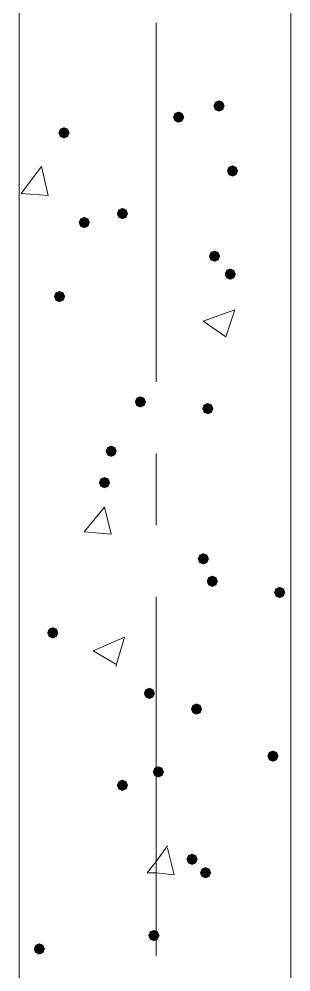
# Model space of a CAD drawing. Header units: millimetres. Extents: x 29 to 95071, y 20 to 67221.
# Drawn here: x 26105 to 26705, y 39180 to 41287 of the extents above; entities that cross this region are included whole.
import ezdxf

# ---------------------------------------------------------------- set-up
doc = ezdxf.new("R2010")
doc.units = ezdxf.units.MM

msp = doc.modelspace()

# ---------------------------------------------------------------- hatches: boundary and pattern name
h = msp.add_hatch(color=7)
h.dxf.hatch_style = 2
h.paths.add_polyline_path([(26546.6, 41082.2), (26537.8, 41085.9), (26534.2, 41094.6), (26537.8, 41103.4), (26546.6, 41107), (26555.4, 41103.4), (26559, 41094.6), (26555.4, 41085.9)])
h = msp.add_hatch(color=7)
h.dxf.hatch_style = 2
h.paths.add_polyline_path([(26457.4, 41057.5), (26448.6, 41061.1), (26445, 41069.8), (26448.6, 41078.6), (26457.4, 41082.2), (26466.1, 41078.6), (26469.8, 41069.8), (26466.1, 41061.1)])
h = msp.add_hatch(color=7)
h.dxf.hatch_style = 2
h.paths.add_polyline_path([(26204.6, 41022.8), (26195.8, 41026.4), (26192.2, 41035.1), (26195.8, 41043.9), (26204.6, 41047.5), (26213.4, 41043.9), (26217, 41035.1), (26213.4, 41026.4)])
h = msp.add_hatch(color=7)
h.dxf.hatch_style = 2
h.paths.add_polyline_path([(26576.3, 40938.5), (26567.6, 40942.1), (26563.9, 40950.9), (26567.6, 40959.6), (26576.3, 40963.3), (26585.1, 40959.6), (26588.7, 40950.9), (26585.1, 40942.1)])
h = msp.add_hatch(color=7)
h.dxf.hatch_style = 2
h.paths.add_polyline_path([(26333.5, 40844.3), (26324.7, 40848), (26321.1, 40856.7), (26324.7, 40865.5), (26333.5, 40869.1), (26342.2, 40865.5), (26345.9, 40856.7), (26342.2, 40848)])
h = msp.add_hatch(color=7)
h.dxf.hatch_style = 2
h.paths.add_polyline_path([(26249.2, 40824.5), (26240.5, 40828.1), (26236.8, 40836.9), (26240.5, 40845.6), (26249.2, 40849.3), (26258, 40845.6), (26261.6, 40836.9), (26258, 40828.1)])
h = msp.add_hatch(color=7)
h.dxf.hatch_style = 2
h.paths.add_polyline_path([(26536.7, 40750.1), (26527.9, 40753.8), (26524.3, 40762.5), (26527.9, 40771.3), (26536.7, 40774.9), (26545.4, 40771.3), (26549.1, 40762.5), (26545.4, 40753.8)])
h = msp.add_hatch(color=7)
h.dxf.hatch_style = 2
h.paths.add_polyline_path([(26571.4, 40710.5), (26562.6, 40714.1), (26559, 40722.9), (26562.6, 40731.6), (26571.4, 40735.3), (26580.1, 40731.6), (26583.8, 40722.9), (26580.1, 40714.1)])
h = msp.add_hatch(color=7)
h.dxf.hatch_style = 2
h.paths.add_polyline_path([(26194.7, 40660.9), (26185.9, 40664.6), (26182.3, 40673.3), (26185.9, 40682.1), (26194.7, 40685.7), (26203.4, 40682.1), (26207.1, 40673.3), (26203.4, 40664.6)])
h = msp.add_hatch(color=7)
h.dxf.hatch_style = 2
h.paths.add_polyline_path([(26373.1, 40428), (26364.4, 40431.6), (26360.7, 40440.4), (26364.4, 40449.1), (26373.1, 40452.8), (26381.9, 40449.1), (26385.5, 40440.4), (26381.9, 40431.6)])
h = msp.add_hatch(color=7)
h.dxf.hatch_style = 2
h.paths.add_polyline_path([(26521.8, 40413.1), (26513.1, 40416.7), (26509.4, 40425.5), (26513.1, 40434.2), (26521.8, 40437.9), (26530.6, 40434.2), (26534.2, 40425.5), (26530.6, 40416.7)])
h = msp.add_hatch(color=7)
h.dxf.hatch_style = 2
h.paths.add_polyline_path([(26308.7, 40318.9), (26299.9, 40322.6), (26296.3, 40331.3), (26299.9, 40340.1), (26308.7, 40343.7), (26317.4, 40340.1), (26321.1, 40331.3), (26317.4, 40322.6)])
h = msp.add_hatch(color=7)
h.dxf.hatch_style = 2
h.paths.add_polyline_path([(26293.8, 40249.5), (26285.1, 40253.2), (26281.4, 40261.9), (26285.1, 40270.7), (26293.8, 40274.3), (26302.6, 40270.7), (26306.2, 40261.9), (26302.6, 40253.2)])
h = msp.add_hatch(color=7)
h.dxf.hatch_style = 2
h.paths.add_polyline_path([(26511.9, 40081), (26503.2, 40084.7), (26499.5, 40093.4), (26503.2, 40102.2), (26511.9, 40105.8), (26520.7, 40102.2), (26524.3, 40093.4), (26520.7, 40084.7)])
h = msp.add_hatch(color=7)
h.dxf.hatch_style = 2
h.paths.add_polyline_path([(26531.7, 40031.4), (26523, 40035.1), (26519.3, 40043.8), (26523, 40052.6), (26531.7, 40056.2), (26540.5, 40052.6), (26544.1, 40043.8), (26540.5, 40035.1)])
h = msp.add_hatch(color=7)
h.dxf.hatch_style = 2
h.paths.add_polyline_path([(26680.4, 40006.7), (26671.7, 40010.3), (26668, 40019.1), (26671.7, 40027.8), (26680.4, 40031.4), (26689.2, 40027.8), (26692.8, 40019.1), (26689.2, 40010.3)])
h = msp.add_hatch(color=7)
h.dxf.hatch_style = 2
h.paths.add_polyline_path([(26179.8, 39917.4), (26171.1, 39921.1), (26167.4, 39929.8), (26171.1, 39938.6), (26179.8, 39942.2), (26188.6, 39938.6), (26192.2, 39929.8), (26188.6, 39921.1)])
h = msp.add_hatch(color=7)
h.dxf.hatch_style = 2
h.paths.add_polyline_path([(26392.9, 39783.6), (26384.2, 39787.3), (26380.6, 39796), (26384.2, 39804.8), (26392.9, 39808.4), (26401.7, 39804.8), (26405.3, 39796), (26401.7, 39787.3)])
h = msp.add_hatch(color=7)
h.dxf.hatch_style = 2
h.paths.add_polyline_path([(26497, 39748.9), (26488.3, 39752.6), (26484.6, 39761.3), (26488.3, 39770.1), (26497, 39773.7), (26505.8, 39770.1), (26509.4, 39761.3), (26505.8, 39752.6)])
h = msp.add_hatch(color=7)
h.dxf.hatch_style = 2
h.paths.add_polyline_path([(26665.6, 39644.8), (26656.8, 39648.5), (26653.2, 39657.2), (26656.8, 39666), (26665.6, 39669.6), (26674.3, 39666), (26677.9, 39657.2), (26674.3, 39648.5)])
h = msp.add_hatch(color=7)
h.dxf.hatch_style = 2
h.paths.add_polyline_path([(26412.8, 39610.1), (26404, 39613.8), (26400.4, 39622.5), (26404, 39631.3), (26412.8, 39634.9), (26421.5, 39631.3), (26425.2, 39622.5), (26421.5, 39613.8)])
h = msp.add_hatch(color=7)
h.dxf.hatch_style = 2
h.paths.add_polyline_path([(26333.5, 39580.4), (26324.7, 39584), (26321.1, 39592.8), (26324.7, 39601.5), (26333.5, 39605.2), (26342.2, 39601.5), (26345.9, 39592.8), (26342.2, 39584)])
h = msp.add_hatch(color=7)
h.dxf.hatch_style = 2
h.paths.add_polyline_path([(26487.1, 39416.8), (26478.4, 39420.5), (26474.7, 39429.2), (26478.4, 39438), (26487.1, 39441.6), (26495.9, 39438), (26499.5, 39429.2), (26495.9, 39420.5)])
h = msp.add_hatch(color=7)
h.dxf.hatch_style = 2
h.paths.add_polyline_path([(26516.9, 39387.1), (26508.1, 39390.7), (26504.5, 39399.5), (26508.1, 39408.2), (26516.9, 39411.9), (26525.6, 39408.2), (26529.3, 39399.5), (26525.6, 39390.7)])
h = msp.add_hatch(color=7)
h.dxf.hatch_style = 2
h.paths.add_polyline_path([(26402.9, 39248.3), (26394.1, 39252), (26390.5, 39260.7), (26394.1, 39269.5), (26402.9, 39273.1), (26411.6, 39269.5), (26415.3, 39260.7), (26411.6, 39252)])
h = msp.add_hatch(color=7)
h.dxf.hatch_style = 2
h.paths.add_polyline_path([(26150.1, 39218.6), (26141.3, 39222.2), (26137.7, 39231), (26141.3, 39239.7), (26150.1, 39243.4), (26158.8, 39239.7), (26162.5, 39231), (26158.8, 39222.2)])

# ---------------------------------------------------------------- linework, layer by layer
at = {"color": 7, "lineweight": 0}
for points in [[(26705.2, 26656.2), (26705.2, 47305.2)], [(26105.5, 32653.6), (26105.5, 42705.5)], [(26407.8, 40485), (26407.8, 41278)], [(26110.4, 40901.3), (26155, 40960.8)], [(26169.9, 40896.4), (26155, 40960.8)], [(26110.4, 40901.3), (26169.9, 40896.4)], [(26511.9, 40618.8), (26581.3, 40643.6)], [(26561.5, 40584.1), (26581.3, 40643.6)], [(26511.9, 40618.8), (26561.5, 40584.1)], [(26407.8, 40167.8), (26407.8, 40326.4)], [(26249.2, 40152.9), (26293.8, 40207.4)], [(26308.7, 40147.9), (26293.8, 40207.4)], [(26249.2, 40152.9), (26308.7, 40147.9)], [(26407.8, 39216.1), (26407.8, 40009.1)], [(26269, 39890.2), (26338.4, 39919.9)], [(26318.6, 39855.5), (26338.4, 39919.9)], [(26269, 39890.2), (26318.6, 39860.4)], [(26388, 39399.5), (26407.8, 39424.3), (26432.6, 39459)], [(26447.5, 39394.5), (26432.6, 39454)], [(26388, 39399.5), (26407.8, 39399.5), (26447.5, 39394.5)]]:
    msp.add_lwpolyline(points, dxfattribs=at)

doc.saveas('drawing.dxf')
